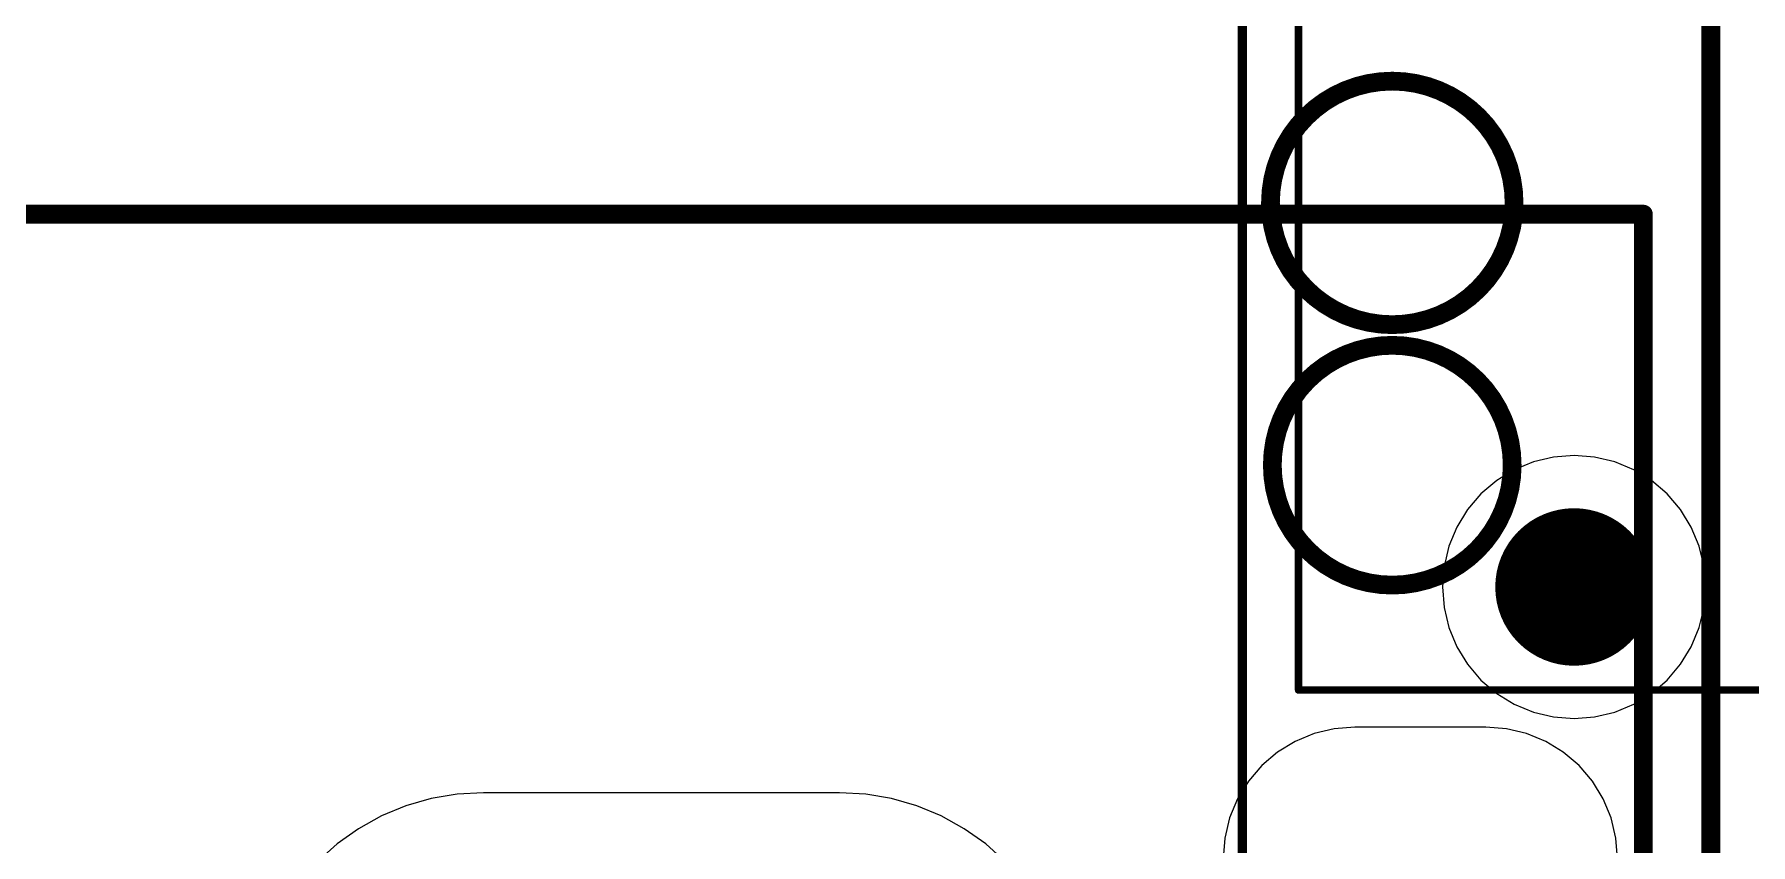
# Model space of a CAD drawing. Extents: x 69 to 227, y 90 to 377.
# Drawn here: x 145.27 to 191.06, y 302.37 to 324 of the extents above; entities that cross this region are included whole.
import ezdxf

# ---------------------------------------------------------------- set-up
doc = ezdxf.new("R2010")
doc.units = 0
doc.layers.get('0').update_dxf_attribs({"linetype": 'CONTINUOUS'})
for name, color, linetype in [('BOTTOMLAYER', 5, 'CONTINUOUS'), ('BOTTOMOVERLAY', 54, 'CONTINUOUS'), ('BOTTOMSOLDER', 6, 'CONTINUOUS'), ('MULTILAYER', 9, 'CONTINUOUS'), ('TOPLAYER', 1, 'CONTINUOUS'), ('TOPOVERLAY', 2, 'CONTINUOUS'), ('TOPSOLDER', 216, 'CONTINUOUS')]:
    doc.layers.add(name, color=color, linetype=linetype)

# ---------------------------------------------------------------- blocks, each defined once
blk = doc.blocks.new('C4AEOBW5400A3NJ_13')
at = {"layer": 'BOTTOMLAYER', "const_width": 2}
for points in [[(-27.25, 10.15, 1), (-25.25, 10.15, 1)], [(25.25, 10.15, 1), (27.25, 10.15, 1)], [(-27.25, -10.15, 1), (-25.25, -10.15, 1)], [(25.25, -10.15, 1), (27.25, -10.15, 1)]]:
    blk.add_lwpolyline(points, format="xyb", close=True, dxfattribs=at)
at = {"layer": 'BOTTOMSOLDER', "const_width": 2.102}
for points in [[(-27.301, 10.15, 1), (-25.199, 10.15, 1)], [(25.199, 10.15, 1), (27.301, 10.15, 1)], [(-27.301, -10.15, 1), (-25.199, -10.15, 1)], [(25.199, -10.15, 1), (27.301, -10.15, 1)]]:
    blk.add_lwpolyline(points, format="xyb", close=True, dxfattribs=at)
at = {"layer": 'MULTILAYER', "const_width": 2}
for points in [[(-27.25, 10.15, 1), (-25.25, 10.15, 1)], [(25.25, 10.15, 1), (27.25, 10.15, 1)], [(-27.25, -10.15, 1), (-25.25, -10.15, 1)], [(25.25, -10.15, 1), (27.25, -10.15, 1)]]:
    blk.add_lwpolyline(points, format="xyb", close=True, dxfattribs=at)
at = {"layer": 'TOPLAYER', "const_width": 2}
for points in [[(-27.25, 10.15, 1), (-25.25, 10.15, 1)], [(25.25, 10.15, 1), (27.25, 10.15, 1)], [(-27.25, -10.15, 1), (-25.25, -10.15, 1)], [(25.25, -10.15, 1), (27.25, -10.15, 1)]]:
    blk.add_lwpolyline(points, format="xyb", close=True, dxfattribs=at)
at = {"layer": 'TOPOVERLAY', "const_width": 0.2}
for points in [[(-29, 17.5), (-29, -17.5)], [(-29, 17.5), (29, 17.5)], [(29, 17.5), (29, -17.5)], [(-29, -17.5), (29, -17.5)]]:
    blk.add_lwpolyline(points, dxfattribs=at)
at = {"layer": 'TOPOVERLAY', "const_width": 0.1}
for points in [[(-29.05, 17.5, 1), (-28.95, 17.5, 1)], [(-29.05, 17.5, 1), (-28.95, 17.5, 1)], [(28.95, 17.5, 1), (29.05, 17.5, 1)], [(28.95, 17.5, 1), (29.05, 17.5, 1)], [(-29.05, -17.5, 1), (-28.95, -17.5, 1)], [(-29.05, -17.5, 1), (-28.95, -17.5, 1)], [(28.95, -17.5, 1), (29.05, -17.5, 1)], [(28.95, -17.5, 1), (29.05, -17.5, 1)]]:
    blk.add_lwpolyline(points, format="xyb", close=True, dxfattribs=at)
at = {"layer": 'TOPSOLDER', "const_width": 2.102}
for points in [[(-27.301, 10.15, 1), (-25.199, 10.15, 1)], [(25.199, 10.15, 1), (27.301, 10.15, 1)], [(-27.301, -10.15, 1), (-25.199, -10.15, 1)], [(25.199, -10.15, 1), (27.301, -10.15, 1)]]:
    blk.add_lwpolyline(points, format="xyb", close=True, dxfattribs=at)
blk = doc.blocks.new('CM300_SKM200_DUAL_FOOTPRI0')
at = {"layer": 'BOTTOMOVERLAY', "const_width": 0.5}
for points in [[(55, -40), (55, 40)], [(-53.2, 30.7), (53.2, 30.7)], [(53.2, -30.7), (53.2, 30.7)]]:
    blk.add_lwpolyline(points, dxfattribs=at)
at = {"layer": 'BOTTOMOVERLAY'}
for points, const_width in [([(49.75, 31, 1), (43.25, 31, 1)], 0.5), ([(43.125, 31, 1), (43.375, 31, 1)], 0.25), ([(49.625, 31, 1), (49.875, 31, 1)], 0.25), ([(53.075, 30.7, 1), (53.325, 30.7, 1)], 0.25), ([(53.075, 30.7, 1), (53.325, 30.7, 1)], 0.25), ([(49.7, 24, 1), (43.3, 24, 1)], 0.5), ([(43.175, 24, 1), (43.425, 24, 1)], 0.25), ([(49.575, 24, 1), (49.825, 24, 1)], 0.25)]:
    blk.add_lwpolyline(points, format="xyb", close=True, dxfattribs=dict(at, const_width=const_width))

msp = doc.modelspace()

# ---------------------------------------------------------------- linework, layer by layer
at = {"layer": 'BOTTOMLAYER'}
for p, q in [((179.951, 305.468), (179.415, 305.339)), ((180.5, 305.511), (179.951, 305.468)), ((184, 305.511), (180.5, 305.511)), ((184.549, 305.468), (184, 305.511)), ((185.085, 305.339), (184.549, 305.468)), ((178.906, 305.128), (178.436, 304.84)), ((179.415, 305.339), (178.906, 305.128)), ((185.594, 305.128), (185.085, 305.339)), ((186.064, 304.84), (185.594, 305.128)), ((178.436, 304.84), (178.017, 304.483)), ((186.483, 304.483), (186.064, 304.84)), ((178.017, 304.483), (177.66, 304.064)), ((186.84, 304.064), (186.483, 304.483)), ((177.66, 304.064), (177.372, 303.594)), ((187.128, 303.594), (186.84, 304.064)), ((177.372, 303.594), (177.161, 303.085)), ((187.339, 303.085), (187.128, 303.594)), ((177.161, 303.085), (177.032, 302.549)), ((187.468, 302.549), (187.339, 303.085)), ((177.032, 302.549), (176.989, 302)), ((187.511, 302), (187.468, 302.549))]:
    msp.add_line(p, q, dxfattribs=at)
at = {"layer": 'TOPLAYER'}
for p, q in [((184.756, 312.378), (184.286, 312.09)), ((185.265, 312.589), (184.756, 312.378)), ((185.801, 312.718), (185.265, 312.589)), ((186.35, 312.761), (185.801, 312.718)), ((186.899, 312.718), (186.35, 312.761)), ((187.435, 312.589), (186.899, 312.718)), ((187.944, 312.378), (187.435, 312.589)), ((188.414, 312.09), (187.944, 312.378)), ((184.286, 312.09), (183.867, 311.733)), ((188.833, 311.733), (188.414, 312.09)), ((183.867, 311.733), (183.51, 311.314)), ((189.19, 311.314), (188.833, 311.733)), ((183.51, 311.314), (183.222, 310.844)), ((189.478, 310.844), (189.19, 311.314)), ((183.222, 310.844), (183.011, 310.335)), ((189.689, 310.335), (189.478, 310.844)), ((183.011, 310.335), (182.882, 309.799)), ((189.818, 309.799), (189.689, 310.335)), ((182.882, 309.799), (182.839, 309.25)), ((189.861, 309.25), (189.818, 309.799)), ((182.839, 309.25), (182.882, 308.701)), ((189.818, 308.701), (189.861, 309.25)), ((182.882, 308.701), (183.011, 308.165)), ((189.689, 308.165), (189.818, 308.701)), ((183.011, 308.165), (183.222, 307.656)), ((189.478, 307.656), (189.689, 308.165)), ((183.222, 307.656), (183.51, 307.186)), ((189.19, 307.186), (189.478, 307.656)), ((183.51, 307.186), (183.867, 306.767)), ((188.833, 306.767), (189.19, 307.186)), ((183.867, 306.767), (184.286, 306.41)), ((184.286, 306.41), (184.756, 306.122)), ((187.944, 306.122), (188.414, 306.41)), ((188.414, 306.41), (188.833, 306.767)), ((184.756, 306.122), (185.265, 305.911)), ((185.265, 305.911), (185.801, 305.782)), ((186.899, 305.782), (187.435, 305.911)), ((187.435, 305.911), (187.944, 306.122)), ((179.951, 305.468), (179.415, 305.339)), ((180.5, 305.511), (179.951, 305.468)), ((184, 305.511), (180.5, 305.511)), ((184.549, 305.468), (184, 305.511)), ((185.085, 305.339), (184.549, 305.468)), ((185.801, 305.782), (186.35, 305.739)), ((186.35, 305.739), (186.899, 305.782)), ((178.906, 305.128), (178.436, 304.84)), ((179.415, 305.339), (178.906, 305.128)), ((185.594, 305.128), (185.085, 305.339)), ((186.064, 304.84), (185.594, 305.128)), ((178.436, 304.84), (178.017, 304.483)), ((186.483, 304.483), (186.064, 304.84)), ((178.017, 304.483), (177.66, 304.064)), ((186.84, 304.064), (186.483, 304.483)), ((156.549, 303.72), (155.857, 303.603)), ((157.25, 303.76), (156.549, 303.72)), ((166.75, 303.76), (157.25, 303.76)), ((167.451, 303.72), (166.75, 303.76)), ((168.143, 303.603), (167.451, 303.72)), ((177.66, 304.064), (177.372, 303.594)), ((187.128, 303.594), (186.84, 304.064)), ((155.183, 303.409), (154.534, 303.14)), ((155.857, 303.603), (155.183, 303.409)), ((168.817, 303.409), (168.143, 303.603)), ((169.466, 303.14), (168.817, 303.409)), ((177.372, 303.594), (177.161, 303.085)), ((187.339, 303.085), (187.128, 303.594)), ((153.92, 302.8), (153.347, 302.394)), ((154.534, 303.14), (153.92, 302.8)), ((170.08, 302.8), (169.466, 303.14)), ((170.653, 302.394), (170.08, 302.8)), ((177.161, 303.085), (177.032, 302.549)), ((187.468, 302.549), (187.339, 303.085)), ((153.347, 302.394), (152.824, 301.926)), ((171.176, 301.926), (170.653, 302.394)), ((177.032, 302.549), (176.989, 302)), ((187.511, 302), (187.468, 302.549))]:
    msp.add_line(p, q, dxfattribs=at)
at = {"layer": 'TOPOVERLAY', "const_width": 0.25}
msp.add_lwpolyline([(177.5, 297.25), (177.5, 339.25)], dxfattribs=at)

# ---------------------------------------------------------------- block references
for name, p, rotation in [('C4AEOBW5400A3NJ_13', (196.5, 335.5), 90), ('CM300_SKM200_DUAL_FOOTPRI0', (135, 288.5), 360)]:
    msp.add_blockref(name, p, dxfattribs=dict(rotation=rotation))

doc.saveas('drawing.dxf')
